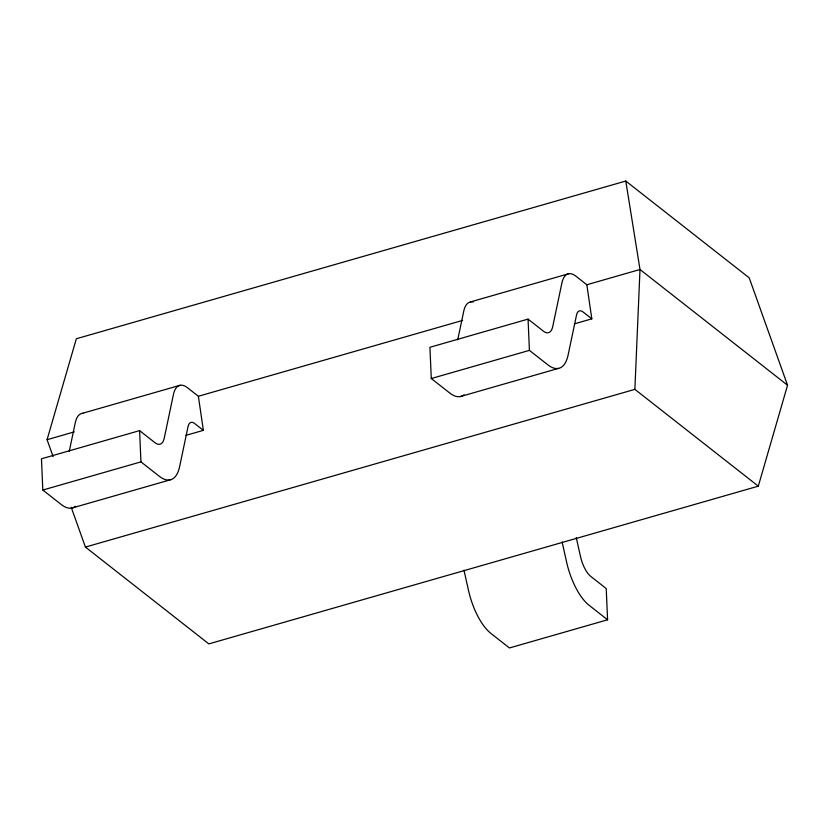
<?xml version="1.0" encoding="UTF-8"?>
<svg xmlns="http://www.w3.org/2000/svg" width="829" height="829" viewBox="0 0 829 829"><rect width="100%" height="100%" fill="white"/><g stroke="black" fill="none" stroke-linecap="round" stroke-linejoin="round"><path stroke-width="1.24" d="M625.781 181.043L749.209 277.85L787.55 385.236L758.297 486.167L634.879 389.361L639.998 269.498L625.781 181.043L76.33 338.76L47.077 439.691L53.108 456.592M69.263 451.318L75.273 422.738A33.098 13.803 74 0 1 83.273 413.339M457.732 339.807L463.743 311.227A33.098 13.803 74 0 1 473.193 302.005M81.884 413.474L180.028 385.298M470.354 301.963L568.497 273.788M47.077 439.691L74.278 431.888M75.584 506.301A47.471 19.792 74 0 1 61.273 504.529L42.818 490.043L41.45 458.8L139.593 430.624L154.868 442.613A22.072 9.202 74 0 0 164.266 438.064L173.416 394.573A33.098 13.803 74 0 1 187.509 387.744L198.38 396.262L462.644 320.408M464.053 394.791A47.471 19.792 74 0 1 449.743 393.019L431.287 378.532L429.919 347.289L528.063 319.113L543.337 331.103A22.072 9.202 74 0 0 552.736 326.553L561.886 283.062A33.098 13.803 74 0 1 575.979 276.233L586.839 284.761L639.998 269.498L787.55 385.236M185.965 435.349L203.354 430.355L198.38 396.262M574.435 323.838L591.823 318.844L586.839 284.761M42.818 490.043L140.951 461.877L159.417 476.354A47.471 19.792 74 0 0 179.634 466.572L188.017 426.717A15.544 6.477 74 0 1 194.639 423.515L203.354 430.355M431.287 378.532L529.42 350.366L547.886 364.853A47.471 19.792 74 0 0 568.103 355.061L576.487 315.207A15.544 6.477 74 0 1 583.108 312.005L591.823 318.844M72.009 508.032L170.152 479.867M460.478 396.521L558.622 368.356M71.201 507.265L85.418 547.078L634.879 389.361M758.297 486.167L208.846 643.895L85.418 547.078M576.259 537.606L580.466 556.414A22.072 9.202 74 0 0 590.942 576.559L606.217 588.538L607.584 619.791L509.441 647.957L490.975 633.48A47.471 19.792 74 0 1 468.447 590.155L463.971 570.134M607.584 619.791L589.118 605.305A47.471 19.792 74 0 1 566.58 561.979L562.114 541.969M528.063 319.113L529.42 350.366M139.593 430.624L140.951 461.877"/></g></svg>
